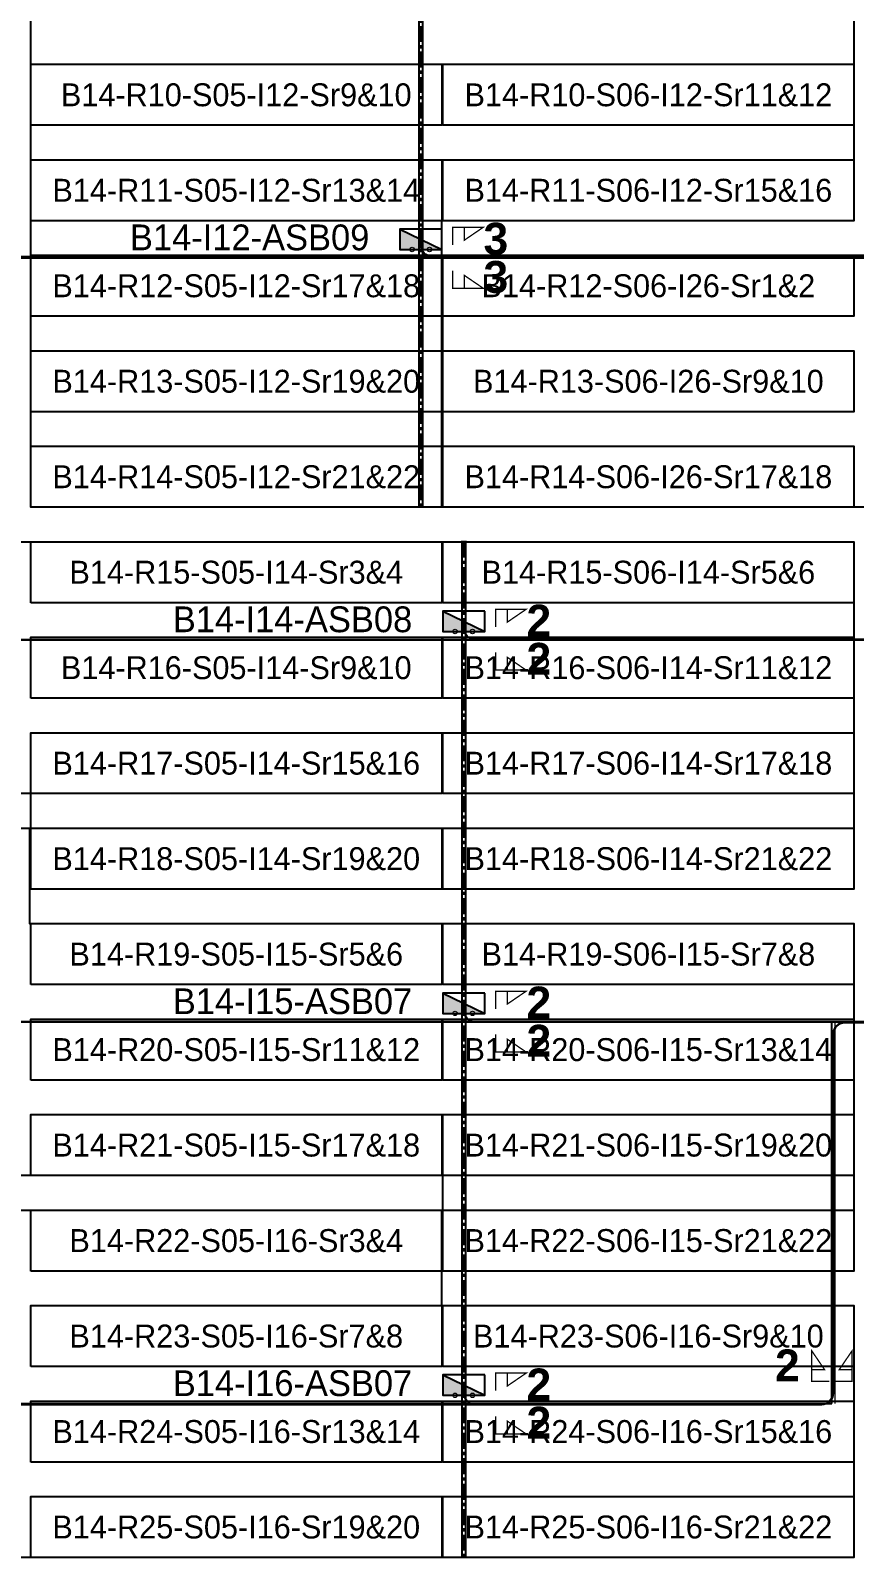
# Model space of a CAD drawing. Header units: metres. Extents: x 530404 to 530792, y 2675674 to 2676017.
# Drawn here: x 530533.1 to 530597.8, y 2675831.7 to 2675951.7 of the extents above; entities that cross this region are included whole.
import ezdxf
from ezdxf.enums import TextEntityAlignment as Align

# ---------------------------------------------------------------- set-up
doc = ezdxf.new("R2010")
doc.units = ezdxf.units.M
doc.linetypes.add('CENTER', pattern=[2, 1.25, -0.25, 0.25, -0.25])
for name, color, linetype in [('DC Trench BL-14', 40, 'Continuous'), ('E-Inverter Grouping', 2, 'Continuous'), ('Inverter Block-14', 7, 'Continuous'), ('LT Cable(AG) INV to LT Panel BL-14', 2, 'Continuous'), ('Messenger Wire Block-14 (Master Path)', 30, 'Continuous'), ('Messenger Wire Block-14 (MW Path)', 191, 'Continuous'), ('MMS Table Block-14', 8, 'Continuous'), ('Plan Line - DC BL-14', 40, 'Continuous'), ('Section Marking BL-14', 2, 'Continuous')]:
    doc.layers.add(name, color=color, linetype=linetype)
doc.layers.add('PILE', color=1, linetype='Continuous', lineweight=15)
doc.styles.add('BoldTextStyle', font='arialbd.ttf')
doc.styles.get("Standard").update_dxf_attribs({"font": 'Adani Regular.ttf'})

# ---------------------------------------------------------------- blocks, each defined once
blk = doc.blocks.new('MMS Table (32.292 x 4.788)')
at = {"color": 0}
blk.add_lwpolyline([(0, -0.002), (0, 4.786), (32.292, 4.786), (32.292, -0.002)], close=True, dxfattribs=at)
at = {"color": 7}
blk.add_attdef('ID1', text='', height=1.8, dxfattribs=at).set_placement((16.146, 2.392), align=Align.MIDDLE_CENTER)
blk = doc.blocks.new('Inverter Block')
h = blk.add_hatch(color=0)
h.dxf.hatch_style = 1
h.paths.add_polyline_path([(-1.46, 2.27), (-1.46, 0.85), (1.46, 0.85)])
at = {"color": 0}
blk.add_lwpolyline([(1.46, 2.27), (-1.46, 2.27), (-1.46, 0.85), (1.46, 0.85)], close=True, dxfattribs=at)
blk.add_lwpolyline([(-1.46, 2.27), (1.46, 0.85)], dxfattribs=at)
at = {"layer": 'PILE'}
for centre in [(-0.61, 0.85), (0.61, 0.85)]:
    blk.add_circle(centre, 0.156, dxfattribs=at)
at = {"color": 7}
blk.add_attdef('ID', (-1.46, 3.01), '', height=1.8, dxfattribs=at)

msp = doc.modelspace()

# ---------------------------------------------------------------- linework, layer by layer
at = {"layer": 'DC Trench BL-14', "color": 40, "const_width": 0.15}
for points in [[(530563.9, 2675964.08), (530563.6, 2675964.08), (530563.6, 2675914.29), (530563.9, 2675914.29)], [(530567.28, 2675911.58), (530566.98, 2675911.58), (530566.98, 2675831.79), (530567.28, 2675831.79)]]:
    msp.add_lwpolyline(points, close=True, dxfattribs=at)
at = {"layer": 'E-Inverter Grouping'}
for points in [[(530597.78, 2675936.79), (530565.39, 2675936.79), (530565.39, 2675914.29), (530533.1, 2675914.29), (530533.1, 2675964.08), (530597.78, 2675964.08)], [(530694.96, 2675921.79), (530662.57, 2675921.79), (530662.57, 2675914.29), (530565.49, 2675914.29), (530565.49, 2675934.08), (530694.96, 2675934.08)], [(530597.78, 2675884.29), (530533.1, 2675884.29), (530533.1, 2675891.79), (530500.71, 2675891.79), (530500.71, 2675911.58), (530597.78, 2675911.58)], [(530597.78, 2675854.29), (530565.49, 2675854.29), (530565.49, 2675861.79), (530500.71, 2675861.79), (530500.71, 2675889.08), (530533, 2675889.08), (530533, 2675881.58), (530597.78, 2675881.58)], [(530565.39, 2675851.58), (530597.78, 2675851.58), (530597.78, 2675831.79), (530500.71, 2675831.79), (530500.71, 2675859.08), (530565.39, 2675859.08)]]:
    msp.add_lwpolyline(points, close=True, dxfattribs=at)
at = {"layer": 'LT Cable(AG) INV to LT Panel BL-14'}
for points in [[(530622.92, 2675854.23), (530620.23, 2675854.23, -0.167976), (530619.68, 2675854.42), (530618.24, 2675855.55, 0.103275), (530617.88, 2675855.63), (530612.08, 2675855.63, -0.414214), (530611.18, 2675856.53), (530611.18, 2675867.88, -0.021393), (530611.18, 2675867.95), (530611.23, 2675868.46, 0.021393), (530611.23, 2675868.54), (530611.23, 2675933.03, 0.414214), (530610.33, 2675933.93), (530438.46, 2675933.93, -0.414214), (530437.56, 2675934.83), (530437.56, 2675935.23)], [(530622.92, 2675854.25), (530620.24, 2675854.25, -0.167819), (530619.69, 2675854.44), (530618.24, 2675855.57, 0.103275), (530617.88, 2675855.65), (530612.1, 2675855.65, -0.414214), (530611.2, 2675856.55), (530611.2, 2675867.87, -0.021393), (530611.21, 2675867.95), (530611.25, 2675868.46, 0.021393), (530611.25, 2675868.53), (530611.25, 2675933.05, 0.414214), (530610.35, 2675933.95), (530503.25, 2675933.95, -0.414214), (530502.35, 2675934.85), (530502.35, 2675935.23)], [(530620.93, 2675854.28), (530620.25, 2675854.28, -0.167662), (530619.69, 2675854.47), (530618.25, 2675855.6, 0.103275), (530617.89, 2675855.68), (530612.13, 2675855.68, -0.414214), (530611.23, 2675856.58), (530611.23, 2675867.87, -0.021393), (530611.23, 2675867.95), (530611.28, 2675868.46, 0.021393), (530611.28, 2675868.53), (530611.28, 2675933.08, 0.414214), (530610.38, 2675933.98), (530564.65, 2675933.98, -0.414214), (530563.75, 2675934.88), (530563.75, 2675935.23)], [(530622.92, 2675854.18), (530620.22, 2675854.18, -0.168294), (530619.66, 2675854.37), (530618.23, 2675855.5, 0.103275), (530617.87, 2675855.58), (530612.03, 2675855.58, -0.414214), (530611.13, 2675856.48), (530611.13, 2675867.88, -0.021393), (530611.13, 2675867.95), (530611.18, 2675868.46, 0.021393), (530611.18, 2675868.54), (530611.18, 2675902.98, 0.414214), (530610.28, 2675903.88), (530470.85, 2675903.88, -0.414214), (530469.95, 2675904.78), (530469.95, 2675905.23)], [(530622.92, 2675854.2), (530620.23, 2675854.2, -0.168135), (530619.67, 2675854.39), (530618.23, 2675855.52, 0.103275), (530617.87, 2675855.6), (530612.05, 2675855.6, -0.414214), (530611.15, 2675856.5), (530611.15, 2675867.88, -0.021393), (530611.16, 2675867.95), (530611.2, 2675868.46, 0.021393), (530611.2, 2675868.54), (530611.2, 2675903, 0.414214), (530610.3, 2675903.9), (530568.03, 2675903.9, -0.414214), (530567.13, 2675904.8), (530567.13, 2675905.23)], [(530625.08, 2675854.13), (530620.21, 2675854.13, -0.168615), (530619.65, 2675854.32), (530618.22, 2675855.45, 0.103275), (530617.86, 2675855.53), (530611.98, 2675855.53, -0.414214), (530611.08, 2675856.43), (530611.08, 2675867.88, -0.021393), (530611.08, 2675867.96), (530611.13, 2675868.46, 0.021393), (530611.13, 2675868.54), (530611.13, 2675872.93, 0.414214), (530610.23, 2675873.83), (530470.85, 2675873.83, -0.414214), (530469.95, 2675874.73), (530469.95, 2675875.23)], [(530625.08, 2675854.15), (530620.21, 2675854.15, -0.168454), (530619.66, 2675854.34), (530618.22, 2675855.47, 0.103275), (530617.86, 2675855.55), (530612, 2675855.55, -0.414214), (530611.1, 2675856.45), (530611.1, 2675867.88, -0.021393), (530611.11, 2675867.96), (530611.15, 2675868.46, 0.021393), (530611.15, 2675868.54), (530611.15, 2675872.95, 0.414214), (530610.25, 2675873.85), (530568.03, 2675873.85, -0.414214), (530567.13, 2675874.75), (530567.13, 2675875.23)], [(530625.08, 2675854.08), (530620.19, 2675854.08, -0.168939), (530619.63, 2675854.27), (530618.21, 2675855.4, 0.103275), (530617.85, 2675855.48), (530611.93, 2675855.48, -0.414214), (530611.03, 2675856.38), (530611.03, 2675867.88, -0.021393), (530611.03, 2675867.96), (530611.08, 2675868.47, 0.021393), (530611.08, 2675868.54), (530611.08, 2675872.88, 0.414214), (530610.18, 2675873.78), (530597.06, 2675873.78, 0.414214), (530596.16, 2675872.88), (530596.16, 2675844.68, -0.414214), (530595.26, 2675843.78), (530470.85, 2675843.78, -0.414214), (530469.95, 2675844.68), (530469.95, 2675845.23)], [(530625.08, 2675854.1), (530620.2, 2675854.1, -0.168777), (530619.64, 2675854.3), (530618.21, 2675855.42, 0.103275), (530617.85, 2675855.5), (530611.95, 2675855.5, -0.414214), (530611.05, 2675856.4), (530611.05, 2675867.88, -0.021393), (530611.06, 2675867.96), (530611.1, 2675868.46, 0.021393), (530611.1, 2675868.54), (530611.1, 2675872.9, 0.414214), (530610.2, 2675873.8), (530597.04, 2675873.8, 0.414214), (530596.14, 2675872.9), (530596.14, 2675844.7, -0.414214), (530595.24, 2675843.8), (530568.03, 2675843.8, -0.414214), (530567.13, 2675844.7), (530567.13, 2675845.23)]]:
    msp.add_lwpolyline(points, format="xyb", dxfattribs=at)
at = {"layer": 'Messenger Wire Block-14 (Master Path)'}
for points in [[(530435.92, 2675933.88), (530611.18, 2675933.88)], [(530468.32, 2675903.88), (530611.18, 2675903.88)], [(530468.32, 2675873.88), (530611.18, 2675873.88)], [(530596.06, 2675843.88), (530596.06, 2675873.88)], [(530468.32, 2675843.88), (530596.06, 2675843.88)]]:
    msp.add_lwpolyline(points, dxfattribs=at)
at = {"layer": 'Messenger Wire Block-14 (MW Path)', "const_width": 0.1}
for points in [[(530435.92, 2675933.88), (530611.18, 2675933.88)], [(530468.32, 2675903.88), (530611.18, 2675903.88)], [(530468.32, 2675873.88), (530611.18, 2675873.88)], [(530596.31, 2675843.88), (530596.31, 2675873.88)], [(530468.32, 2675843.88), (530596.06, 2675843.88)]]:
    msp.add_lwpolyline(points, dxfattribs=at)
at = {"layer": 'Plan Line - DC BL-14', "color": 6, "linetype": 'CENTER'}
for points in [[(530563.75, 2675964.08), (530563.75, 2675914.29)], [(530567.13, 2675911.58), (530567.13, 2675831.79)]]:
    msp.add_lwpolyline(points, dxfattribs=at)
at = {"layer": 'Section Marking BL-14', "color": 94, "lineweight": 35, "true_color": 0x00a500, "const_width": 0.1}
for points in [[(530566.25, 2675934.88), (530566.25, 2675936.27), (530568.65, 2675936.27), (530567.17, 2675935.26), (530567.17, 2675936.27)], [(530566.25, 2675932.88), (530566.25, 2675931.49), (530568.65, 2675931.49), (530567.17, 2675932.5), (530567.17, 2675931.49)], [(530569.63, 2675904.88), (530569.63, 2675906.27), (530572.03, 2675906.27), (530570.55, 2675905.26), (530570.55, 2675906.27)], [(530569.63, 2675902.88), (530569.63, 2675901.49), (530572.03, 2675901.49), (530570.55, 2675902.5), (530570.55, 2675901.49)], [(530569.63, 2675874.88), (530569.63, 2675876.27), (530572.03, 2675876.27), (530570.55, 2675875.26), (530570.55, 2675876.27)], [(530569.63, 2675872.88), (530569.63, 2675871.49), (530572.03, 2675871.49), (530570.55, 2675872.5), (530570.55, 2675871.49)], [(530595.86, 2675845.63), (530594.47, 2675845.63), (530594.47, 2675848.03), (530595.48, 2675846.55), (530594.47, 2675846.55)], [(530596.26, 2675845.63), (530597.65, 2675845.63), (530597.65, 2675848.03), (530596.64, 2675846.55), (530597.65, 2675846.55)], [(530569.63, 2675844.88), (530569.63, 2675846.27), (530572.03, 2675846.27), (530570.55, 2675845.26), (530570.55, 2675846.27)], [(530569.63, 2675842.88), (530569.63, 2675841.49), (530572.03, 2675841.49), (530570.55, 2675842.5), (530570.55, 2675841.49)]]:
    msp.add_lwpolyline(points, dxfattribs=at)

# ---------------------------------------------------------------- block references
at = {"layer": 'Inverter Block-14'}
ref = msp.add_blockref('Inverter Block', (530563.75, 2675933.57), dxfattribs=dict(at, xscale=1.124999999976148, yscale=1.124999999976148, zscale=1.124999999976148))
ref.add_attrib('ID', 'B14-I12-ASB09', (530540.89, 2675934.47), dxfattribs={"layer": '0', "color": 7, "height": 2.025})
ref = msp.add_blockref('Inverter Block', (530567.13, 2675903.57), dxfattribs=dict(at, xscale=1.124999999976148, yscale=1.124999999976148, zscale=1.124999999976148))
ref.add_attrib('ID', 'B14-I14-ASB08', (530544.26, 2675904.47), dxfattribs={"layer": '0', "color": 7, "height": 2.025})
ref = msp.add_blockref('Inverter Block', (530567.13, 2675873.57), dxfattribs=dict(at, xscale=1.124999999976148, yscale=1.124999999976148, zscale=1.124999999976148))
ref.add_attrib('ID', 'B14-I15-ASB07', (530544.26, 2675874.47), dxfattribs={"layer": '0', "color": 7, "height": 2.025})
ref = msp.add_blockref('Inverter Block', (530567.13, 2675843.57), dxfattribs=dict(at, xscale=1.124999999976148, yscale=1.124999999976148, zscale=1.124999999976148))
ref.add_attrib('ID', 'B14-I16-ASB07', (530544.26, 2675844.47), dxfattribs={"layer": '0', "color": 7, "height": 2.025})
at = {"layer": 'MMS Table Block-14'}
for p, values in [((530533.1, 2675944.29), {'ID1': 'B14-R10-S05-I12-Sr9&10'}), ((530565.49, 2675944.29), {'ID1': 'B14-R10-S06-I12-Sr11&12'}), ((530533.1, 2675936.79), {'ID1': 'B14-R11-S05-I12-Sr13&14'}), ((530565.49, 2675936.79), {'ID1': 'B14-R11-S06-I12-Sr15&16'}), ((530533.1, 2675929.29), {'ID1': 'B14-R12-S05-I12-Sr17&18'}), ((530565.49, 2675929.29), {'ID1': 'B14-R12-S06-I26-Sr1&2'}), ((530533.1, 2675921.79), {'ID1': 'B14-R13-S05-I12-Sr19&20'}), ((530565.49, 2675921.79), {'ID1': 'B14-R13-S06-I26-Sr9&10'}), ((530533.1, 2675914.29), {'ID1': 'B14-R14-S05-I12-Sr21&22'}), ((530565.49, 2675914.29), {'ID1': 'B14-R14-S06-I26-Sr17&18'}), ((530533.1, 2675906.79), {'ID1': 'B14-R15-S05-I14-Sr3&4'}), ((530565.49, 2675906.79), {'ID1': 'B14-R15-S06-I14-Sr5&6'}), ((530533.1, 2675899.29), {'ID1': 'B14-R16-S05-I14-Sr9&10'}), ((530565.49, 2675899.29), {'ID1': 'B14-R16-S06-I14-Sr11&12'}), ((530533.1, 2675891.79), {'ID1': 'B14-R17-S05-I14-Sr15&16'}), ((530565.49, 2675891.79), {'ID1': 'B14-R17-S06-I14-Sr17&18'}), ((530533.1, 2675884.29), {'ID1': 'B14-R18-S05-I14-Sr19&20'}), ((530565.49, 2675884.29), {'ID1': 'B14-R18-S06-I14-Sr21&22'}), ((530533.1, 2675876.79), {'ID1': 'B14-R19-S05-I15-Sr5&6'}), ((530565.49, 2675876.79), {'ID1': 'B14-R19-S06-I15-Sr7&8'}), ((530533.1, 2675869.29), {'ID1': 'B14-R20-S05-I15-Sr11&12'}), ((530565.49, 2675869.29), {'ID1': 'B14-R20-S06-I15-Sr13&14'}), ((530533.1, 2675861.79), {'ID1': 'B14-R21-S05-I15-Sr17&18'}), ((530565.49, 2675861.79), {'ID1': 'B14-R21-S06-I15-Sr19&20'}), ((530533.1, 2675854.29), {'ID1': 'B14-R22-S05-I16-Sr3&4'}), ((530565.49, 2675854.29), {'ID1': 'B14-R22-S06-I15-Sr21&22'}), ((530533.1, 2675846.79), {'ID1': 'B14-R23-S05-I16-Sr7&8'}), ((530565.49, 2675846.79), {'ID1': 'B14-R23-S06-I16-Sr9&10'}), ((530533.1, 2675839.29), {'ID1': 'B14-R24-S05-I16-Sr13&14'}), ((530565.49, 2675839.29), {'ID1': 'B14-R24-S06-I16-Sr15&16'}), ((530533.1, 2675831.79), {'ID1': 'B14-R25-S05-I16-Sr19&20'}), ((530565.49, 2675831.79), {'ID1': 'B14-R25-S06-I16-Sr21&22'})]:
    msp.add_blockref('MMS Table (32.292 x 4.788)', p, dxfattribs=at).add_auto_attribs(values)

# ---------------------------------------------------------------- texts
at = {"layer": 'Section Marking BL-14', "color": 94, "true_color": 0x00a500, "style": 'BoldTextStyle'}
for s, p in [('3', (530569.65, 2675935.38)), ('3', (530569.65, 2675932.38)), ('2', (530573.03, 2675905.38)), ('2', (530573.03, 2675902.38)), ('2', (530573.03, 2675875.38)), ('2', (530573.03, 2675872.38)), ('2', (530592.56, 2675846.88)), ('2', (530573.03, 2675845.38)), ('2', (530573.03, 2675842.38))]:
    msp.add_text(s, height=2.5, dxfattribs=at).set_placement(p, align=Align.MIDDLE_CENTER)

doc.saveas('drawing.dxf')
